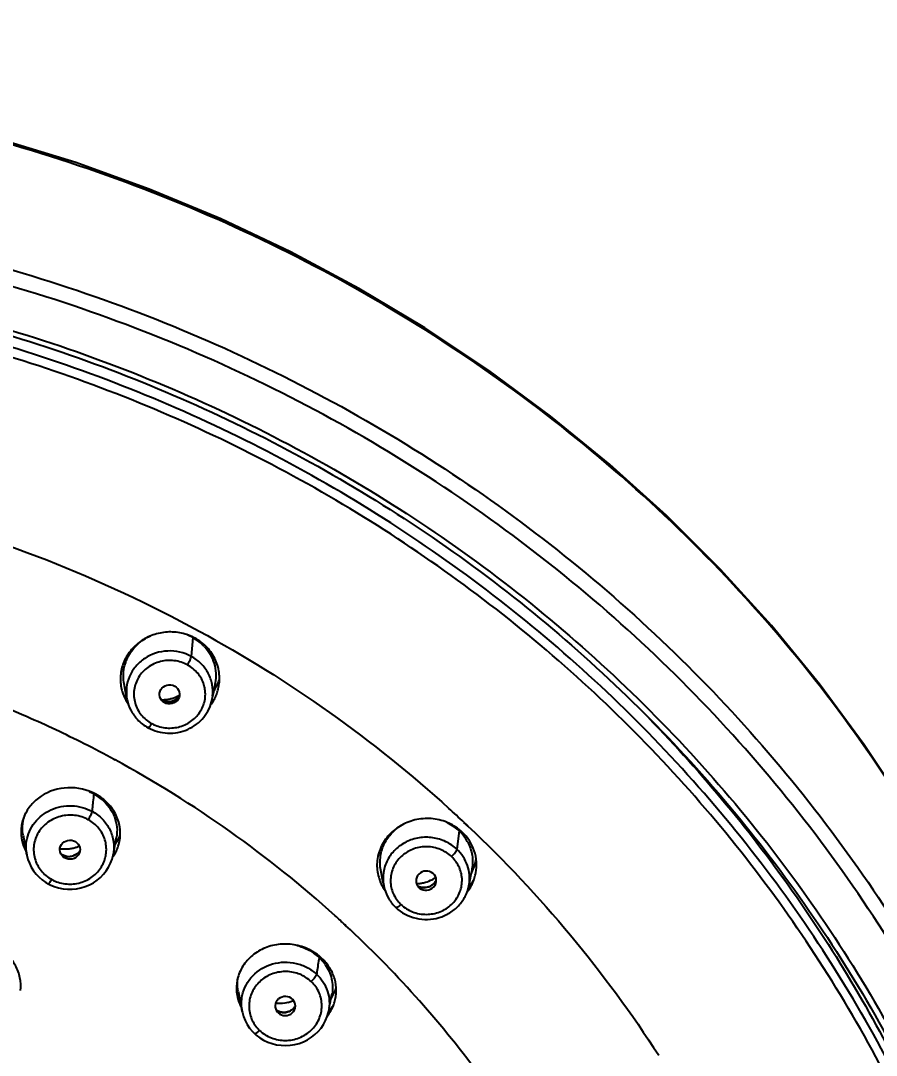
# Model space of a CAD drawing. Header units: millimetres. Extents: x 19741 to 22117, y -10160 to -6800.
# Drawn here: x 21011.81 to 21045.73, y -8134.62 to -8093.61 of the extents above; entities that cross this region are included whole.
import ezdxf

# ---------------------------------------------------------------- set-up
doc = ezdxf.new("R2010")
doc.units = ezdxf.units.MM
doc.styles.add('ARIAL', font='arial.ttf')
doc.dimstyles.get("Standard").update_dxf_attribs({"dimtxt": 15, "dimasz": 15, "dimexe": 0.18, "dimexo": 0.0625, "dimgap": 4, "dimtad": 0, "dimdec": 1, "dimdsep": 46, "dimtxsty": 'ARIAL', "dimcen": 0, "dimclrd": 5, "dimclre": 5, "dimclrt": 5, "dimadec": 0, "dimazin": 0, "dimtfac": 1, "dimtdec": 1, "dimtofl": 0, "dimtmove": 0, "dimatfit": 3, "dimfxl": 1, "dimtolj": 1, "dimtzin": 0, "dimarcsym": 0})

# ---------------------------------------------------------------- blocks, each defined once
blk = doc.blocks.new('*D105')
at = {"color": 5, "lineweight": -2, "transparency": 16777216}
for p, q in [((20930.718, -8157.92), (20930.718, -8082.015)), ((20945.718, -8082.195), (21040.576, -8082.195)), ((21055.576, -8157.917), (21055.576, -8082.015)), ((21055.576, -8082.195), (21070.576, -8082.195))]:
    blk.add_line(p, q, dxfattribs=at)
at = {"color": 5, "transparency": 16777216}
for points in [[(20945.718, -8079.695), (20945.718, -8084.695), (20930.718, -8082.195)], [(21040.576, -8079.695), (21040.576, -8084.695), (21055.576, -8082.195)]]:
    blk.add_solid(points, dxfattribs=at)
at = {"layer": 'Defpoints', "color": 0, "transparency": 16777216}
for p in [(21055.576, -8082.195), (20930.718, -8157.982), (21055.576, -8157.979)]:
    blk.add_point(p, dxfattribs=at)
at = {"color": 5, "transparency": 16777216, "insert": (21099.363, -8082.195), "char_height": 15, "attachment_point": 5, "style": 'ARIAL'}
blk.add_mtext('\\A1;%%C125', dxfattribs=at)

msp = doc.modelspace()

# ---------------------------------------------------------------- linework, layer by layer
at = {"linetype": 'Continuous'}
for p, q in [((21018.638, -8118.064), (21018.575, -8118.808)), ((21016.027, -8120.504), (21015.913, -8119.895)), ((21019.52, -8119.86), (21019.453, -8120.228)), ((21019.453, -8120.228), (21019.422, -8120.399)), ((21016.027, -8120.504), (21016.03, -8120.515)), ((21019.403, -8120.512), (21019.408, -8120.489)), ((21015.545, -8122.919), (21015.515, -8122.903)), ((21015.552, -8122.907), (21015.522, -8122.891)), ((21029.374, -8125.388), (21029.534, -8125.536)), ((21029.383, -8125.379), (21029.498, -8125.487)), ((21029.498, -8125.487), (21029.542, -8125.529)), ((21011.906, -8125.889), (21011.945, -8126.098)), ((21015.588, -8126.072), (21015.607, -8125.974)), ((21029.196, -8125.725), (21029.108, -8126.449)), ((21011.945, -8126.098), (21012.026, -8126.525)), ((21015.504, -8126.534), (21015.556, -8126.246)), ((21015.556, -8126.248), (21015.628, -8126.136)), ((21012.026, -8126.525), (21012.052, -8126.665)), ((21015.477, -8126.677), (21015.482, -8126.655)), ((21015.504, -8126.534), (21015.482, -8126.655)), ((21026.187, -8127.795), (21026.086, -8127.274)), ((21029.666, -8127.433), (21029.752, -8127.234)), ((21029.702, -8127.237), (21029.682, -8127.344)), ((21029.65, -8127.52), (21029.585, -8127.869)), ((21029.682, -8127.344), (21029.65, -8127.52)), ((21026.203, -8127.882), (21026.206, -8127.899)), ((21027.603, -8127.963), (21027.629, -8127.985)), ((21029.58, -8127.896), (21029.585, -8127.869)), ((21024.698, -8129.487), (21024.662, -8129.454)), ((21024.708, -8129.478), (21024.672, -8129.444)), ((21020.434, -8132.073), (21020.456, -8132.186)), ((21020.456, -8132.186), (21020.565, -8132.731)), ((21024.111, -8132.408), (21024.233, -8132.167)), ((21024.062, -8132.659), (21024.096, -8132.484)), ((21024.096, -8132.484), (21024.112, -8132.402)), ((21024.112, -8132.402), (21024.128, -8132.322)), ((21024.128, -8132.322), (21024.148, -8132.231)), ((21020.565, -8132.731), (21020.595, -8132.881)), ((21020.595, -8132.881), (21020.595, -8132.88)), ((21022.001, -8132.911), (21022.021, -8132.931)), ((21024.042, -8132.759), (21024.018, -8132.879)), ((21024.042, -8132.759), (21024.062, -8132.659))]:
    msp.add_line(p, q, dxfattribs=at)
for points in [[(21046.904, -8124.799), (21045.255, -8122.312), (21043.477, -8119.905), (21041.574, -8117.585), (21039.553, -8115.357), (21037.417, -8113.227), (21035.172, -8111.2), (21032.823, -8109.282), (21030.377, -8107.476), (21027.839, -8105.788), (21025.216, -8104.221), (21022.515, -8102.779), (21019.741, -8101.466), (21016.901, -8100.285), (21014.003, -8099.239), (21011.053, -8098.329), (21008.058, -8097.559), (21005.026, -8096.93), (21001.965, -8096.445), (20998.881, -8096.103), (20995.783, -8095.907), (20993.147, -8095.854)], [(21015.556, -8126.246), (21015.572, -8126.158), (21015.588, -8126.072)], [(21012.052, -8126.665), (21012.057, -8126.689), (21012.099, -8126.85), (21012.156, -8127.006), (21012.23, -8127.156)], [(21012.899, -8127.814), (21012.984, -8127.858), (21013.146, -8127.926), (21013.316, -8127.977), (21013.49, -8128.012), (21013.668, -8128.03), (21013.847, -8128.03), (21014.025, -8128.013), (21014.2, -8127.978), (21014.371, -8127.926), (21014.536, -8127.858), (21014.693, -8127.774), (21014.839, -8127.675), (21014.974, -8127.563), (21015.097, -8127.438), (21015.205, -8127.302), (21015.297, -8127.157), (21015.374, -8127.003), (21015.435, -8126.843), (21015.477, -8126.677)], [(21012.23, -8127.156), (21012.319, -8127.298), (21012.423, -8127.431), (21012.54, -8127.553), (21012.668, -8127.664), (21012.807, -8127.761), (21012.899, -8127.814)], [(21020.595, -8132.88), (21020.602, -8132.913), (21020.647, -8133.078)], [(21021.078, -8133.748), (21021.151, -8133.813), (21021.292, -8133.92), (21021.444, -8134.013), (21021.607, -8134.09), (21021.777, -8134.15), (21021.953, -8134.194), (21022.133, -8134.219), (21022.315, -8134.227), (21022.497, -8134.216), (21022.678, -8134.187), (21022.854, -8134.141), (21023.024, -8134.077), (21023.186, -8133.997), (21023.338, -8133.902), (21023.479, -8133.792), (21023.607, -8133.669), (21023.721, -8133.534), (21023.819, -8133.388), (21023.902, -8133.233), (21023.966, -8133.071), (21024.013, -8132.903), (21024.018, -8132.879)], [(21020.647, -8133.078), (21020.711, -8133.238), (21020.791, -8133.39), (21020.887, -8133.534), (21020.997, -8133.667), (21021.078, -8133.748)]]:
    msp.add_lwpolyline(points, dxfattribs=at)
for centre, radius, start, end in [((21017.745, -8119.7), 1.864, 61.3831, 69.2257), ((21017.764, -8119.665), 1.823, 51.4414, 61.3864), ((21017.789, -8119.633), 1.783, 45.3561, 51.415), ((21017.803, -8119.618), 1.762, 43.3112, 45.3483), ((21017.779, -8119.097), 2.009, 329.6011, 342.6053), ((21017.499, -8119.697), 1.734, 193.4654, 199.685), ((21017.525, -8119.686), 1.762, 199.7316, 212.0351), ((21017.747, -8119.078), 2.046, 326.7303, 329.6025), ((21017.903, -8119.663), 1.794, 333.2026, 339.5891), ((21017.931, -8119.674), 1.765, 339.5904, 346.0496), ((21017.458, -8119.016), 2.138, 227.4741, 229.0779), ((21017.557, -8119.666), 1.8, 212.0235, 214.3898), ((21017.394, -8119.006), 1.52, 269.4981, 274.6132), ((21017.65, -8120.07), 0.538, 241.4303, 256.6082), ((21017.394, -8119.012), 1.514, 274.6222, 280.2133), ((21017.651, -8120.06), 0.548, 256.6726, 271.6611), ((21017.395, -8119.018), 1.508, 280.2098, 285.8373), ((21017.651, -8120.059), 0.549, 271.6665, 275.4187), ((21017.649, -8120.05), 0.557, 280.0401, 286.3519), ((21017.403, -8119.045), 1.48, 285.8335, 291.5639), ((21017.413, -8119.071), 1.452, 291.5745, 298.7453), ((21017.874, -8119.646), 1.828, 323.5308, 326.7295), ((21017.805, -8119.301), 2.075, 318.9971, 321.1251), ((21017.888, -8119.656), 1.811, 326.7336, 333.2017), ((21017.891, -8120.213), 1.542, 349.69, 353.6494), ((21017.811, -8119.306), 2.068, 321.1253, 323.006), ((21017.75, -8120.071), 1.581, 241.9851, 247.4783), ((20993.656, -8163.25), 45.902, 61.5512, 63.2347), ((21013.753, -8126.032), 2.015, 61.6064, 66.9074), ((21033.018, -8126.387), 18.43, 173.3684, 174.3222), ((21013.78, -8125.965), 1.945, 55.9297, 61.37), ((21013.809, -8125.922), 1.892, 50.3931, 55.935), ((20994.934, -8162.172), 50.403, 46.8847, 47.8053), ((21027.937, -8127.069), 1.842, 54.6922, 64.5705), ((21027.965, -8127.028), 1.793, 46.6217, 54.6699), ((21014.06, -8125.128), 1.864, 327.2509, 331.2705), ((21014.087, -8125.143), 1.833, 331.2741, 335.8912), ((21028.001, -8126.99), 1.741, 32.2759, 46.6256), ((21028.038, -8126.964), 1.695, 28.0257, 32.2046), ((21013.517, -8125.751), 1.693, 193.348, 206.1013), ((21013.486, -8124.872), 2.165, 224.9843, 227.1288), ((21013.539, -8124.729), 1.71, 264.2543, 271.6579), ((21013.539, -8124.761), 1.678, 271.6716, 276.8797), ((21013.543, -8124.788), 1.65, 276.8761, 282.1916), ((21013.554, -8124.839), 1.598, 282.1866, 287.6908), ((21013.569, -8124.887), 1.548, 287.705, 291.497), ((21014.097, -8125.803), 1.667, 333.2087, 339.8164), ((21014.129, -8125.815), 1.633, 339.8209, 346.5093), ((21013.55, -8125.735), 1.729, 206.0868, 208.5345), ((21013.714, -8126.207), 0.525, 233.1565, 241.3516), ((21013.722, -8126.186), 0.548, 256.118, 270.6757), ((21013.721, -8126.178), 0.554, 257.3167, 272.9311), ((21013.722, -8126.179), 0.555, 270.719, 285.1286), ((21013.72, -8126.168), 0.564, 272.9656, 288.3115), ((21014.054, -8125.779), 1.717, 324.7777, 327.2636), ((21014.081, -8125.377), 1.912, 316.9662, 319.1134), ((21014.072, -8125.79), 1.696, 327.2612, 333.2073), ((21014.101, -8125.394), 1.885, 319.1122, 321.9556), ((21027.928, -8126.447), 1.986, 336.6462, 348.1165), ((21013.746, -8126.36), 1.468, 241.3869, 247.0454), ((21027.667, -8127.077), 1.73, 196.204, 202.4304), ((21027.452, -8126.325), 1.487, 282.8422, 294.3653), ((21027.472, -8126.373), 1.436, 294.4101, 303.6824), ((21027.988, -8126.684), 2.037, 326.3288, 330.1061), ((21028.107, -8127.057), 1.78, 336.6484, 343.0282), ((21028.001, -8126.692), 2.022, 330.1086, 331.9465), ((21028.134, -8127.065), 1.752, 343.029, 349.4954), ((21027.684, -8127.07), 1.749, 202.4332, 208.8324), ((21027.726, -8127.046), 1.798, 208.8537, 215.0089), ((21027.605, -8126.304), 2.198, 230.3131, 231.4766), ((21027.754, -8127.591), 1.578, 191.2364, 195.9443), ((21027.444, -8126.288), 1.526, 272.3374, 277.1707), ((21027.798, -8127.437), 0.535, 243.8581, 257.4422), ((21027.446, -8126.301), 1.512, 277.1794, 282.8654), ((21027.8, -8127.432), 0.54, 257.4316, 261.2169), ((21028.046, -8127.02), 1.852, 322.0385, 323.9039), ((21028.071, -8127.037), 1.822, 323.8917, 330.4951), ((21027.973, -8126.674), 2.056, 320.5204, 326.3255), ((21028.079, -8127.598), 1.531, 349.7965, 350.4975), ((21028.094, -8127.051), 1.795, 330.5139, 331.3701), ((21028.095, -8127.052), 1.793, 331.3699, 336.6495), ((21027.923, -8127.568), 1.488, 220.2694, 225.9909), ((20994.812, -8161.615), 43.892, 47.1332, 47.8322), ((21022.326, -8132.144), 1.926, 46.8389, 55.0692), ((21037.437, -8133.064), 13.988, 170.4314, 171.6553), ((21022.406, -8132.05), 1.803, 35.1514, 46.6469), ((21022.715, -8131.933), 1.463, 348.2727, 350.4138), ((21022.605, -8131.341), 1.826, 333.1021, 335.2968), ((21022.612, -8131.345), 1.818, 335.299, 340.2502), ((21022.061, -8131.942), 1.693, 189.9194, 202.6184), ((21022.109, -8131.923), 1.745, 202.5886, 207.7536), ((21022.068, -8130.936), 2.297, 227.3274, 228.5794), ((21022.019, -8131.015), 1.551, 284.3846, 290.2266), ((21022.035, -8131.06), 1.502, 290.2454, 293.2689), ((21022.673, -8131.643), 1.829, 323.5665, 327.5021), ((21022.677, -8132.034), 1.648, 336.6459, 343.2821), ((21022.239, -8132.385), 0.531, 236.0107, 241.6402), ((21022.257, -8132.381), 0.532, 314.5411, 327.3432), ((21022.621, -8132.003), 1.712, 322.1724, 330.0152), ((21022.64, -8131.619), 1.869, 317.2305, 323.555), ((21022.655, -8132.024), 1.672, 330.0451, 333.121), ((21022.662, -8132.028), 1.664, 333.121, 336.6488), ((21022.23, -8132.628), 1.376, 219.8369, 226.6002)]:
    msp.add_arc(centre, radius, start, end, dxfattribs=at)
for centre, major_axis, ratio in [((21017.713, -8120.311), (0.4, 0.024), 0.948578), ((21013.764, -8126.467), (0.4, 0.011), 0.947067)]:
    msp.add_ellipse(centre, major_axis=major_axis, ratio=ratio, dxfattribs=at)
for centre, major_axis, ratio, start_param, end_param in [((21027.888, -8127.694), (0.401, 0.026), 0.945083, -2.333657, 3.863016), ((21022.304, -8132.663), (0.401, 0.012), 0.945419, -2.386846, 3.823844)]:
    msp.add_ellipse(centre, major_axis=major_axis, ratio=ratio, start_param=start_param, end_param=end_param, dxfattribs=at)
for points, knots in [([(21055.576, -8157.979), (21055.79, -8154.001), (21055.357, -8145.958), (21052.152, -8134.293), (21047.469, -8125.297), (21042.651, -8118.763), (21037.129, -8112.689), (21029.046, -8106.149), (21019.787, -8101.311), (21011.882, -8098.55), (21003.699, -8096.552), (20997.36, -8095.945), (20993.147, -8095.945)], [0, 0, 0, 0, 0.121522, 0.243492, 0.366411, 0.428424, 0.490784, 0.616404, 0.743348, 0.807307, 0.871469, 1, 1, 1, 1]), ([(20930.931, -8157.677), (20931.071, -8153.915), (20931.862, -8148.262), (20934.028, -8141.016), (20936.927, -8133.974), (20941.883, -8125.713), (20948.381, -8118.54), (20954.362, -8113.588), (20960.847, -8109.178), (20969.744, -8104.81), (20981.241, -8101.602), (20993.172, -8100.522), (21005.102, -8101.611), (21016.595, -8104.828), (21025.488, -8109.202), (21031.971, -8113.617), (21037.947, -8118.574), (21044.439, -8125.751), (21049.388, -8134.016), (21052.282, -8141.06), (21054.442, -8148.308), (21055.228, -8153.961), (21055.364, -8157.724)], [0, 0, 0, 0, 0.060743, 0.091251, 0.121862, 0.183409, 0.24559, 0.276968, 0.308508, 0.371957, 0.43586, 0.500007, 0.564153, 0.628055, 0.691501, 0.72304, 0.754416, 0.816594, 0.87814, 0.90875, 0.939257, 1, 1, 1, 1]), ([(21024.322, -8210.31), (21027.778, -8208.399), (21034.312, -8203.932), (21042.582, -8195.521), (21048.972, -8185.738), (21053.225, -8174.957), (21055.176, -8163.594), (21054.746, -8152.088), (21051.952, -8140.885), (21046.906, -8130.418), (21039.806, -8121.087), (21030.93, -8113.248), (21020.619, -8107.196), (21009.267, -8103.154), (20997.305, -8101.275), (20985.186, -8101.628), (20973.371, -8104.197), (20965.953, -8107.343), (20962.447, -8109.243)], [0, 0, 0, 0, 0.063059, 0.125441, 0.187164, 0.248341, 0.309174, 0.36992, 0.430848, 0.492201, 0.554154, 0.616784, 0.680067, 0.743881, 0.808029, 0.872266, 0.936332, 1, 1, 1, 1]), ([(20993.147, -8103.184), (20996.808, -8103.184), (21004.133, -8103.819), (21014.75, -8106.648), (21024.651, -8111.261), (21033.501, -8117.505), (21041.004, -8125.176), (21046.905, -8134.019), (21051.001, -8143.735), (21052.438, -8150.599), (21052.817, -8154.049)], [0, 0, 0, 0, 0.128167, 0.25588, 0.382762, 0.508523, 0.633022, 0.756282, 0.878495, 1, 1, 1, 1]), ([(20993.147, -8103.386), (20996.766, -8103.386), (21004.006, -8104.01), (21014.503, -8106.787), (21024.303, -8111.315), (21033.077, -8117.449), (21040.535, -8124.988), (21046.428, -8133.685), (21050.557, -8143.251), (21052.044, -8150.019), (21052.455, -8153.424)], [0, 0, 0, 0, 0.128174, 0.255895, 0.382789, 0.508562, 0.633068, 0.756328, 0.878522, 1, 1, 1, 1]), ([(21052.045, -8153.478), (21051.635, -8150.098), (21050.523, -8145.061), (21048.111, -8138.657), (21045.083, -8132.464), (21040.19, -8125.249), (21032.783, -8117.769), (21024.071, -8111.682), (21014.344, -8107.189), (21003.924, -8104.434), (20996.738, -8103.816), (20993.147, -8103.816)], [0, 0, 0, 0, 0.12149, 0.182552, 0.24384, 0.367103, 0.491598, 0.617346, 0.744202, 0.871878, 1, 1, 1, 1]), ([(21051.735, -8153.516), (21051.331, -8150.238), (21049.899, -8143.726), (21045.971, -8134.502), (21040.383, -8126.081), (21033.315, -8118.731), (21024.991, -8112.678), (21015.674, -8108.111), (21005.657, -8105.169), (20998.717, -8104.352), (20995.238, -8104.235)], [0, 0, 0, 0, 0.121577, 0.243853, 0.367143, 0.491628, 0.617339, 0.744155, 0.871821, 1, 1, 1, 1]), ([(21006.465, -8112.94), (21008.629, -8113.488), (21012.884, -8114.851), (21016.934, -8116.737), (21018.884, -8117.801)], [0, 0, 0, 0, 0.501236, 1, 1, 1, 1]), ([(21018.724, -8118.084), (21018.558, -8117.993), (21018.195, -8117.859), (21017.619, -8117.816), (21017.055, -8117.93), (21016.549, -8118.191), (21016.142, -8118.573), (21015.865, -8119.046), (21015.743, -8119.572), (21015.772, -8119.93), (21015.813, -8120.101)], [0, 0, 0, 0, 0.128578, 0.258066, 0.38712, 0.51446, 0.639136, 0.760968, 0.880718, 1, 1, 1, 1]), ([(21018.884, -8117.801), (21020.67, -8118.775), (21024.119, -8120.927), (21027.29, -8123.473), (21028.787, -8124.83)], [0, 0, 0, 0, 0.501589, 1, 1, 1, 1]), ([(21015.914, -8119.895), (21015.878, -8119.707), (21015.871, -8119.316), (21016.064, -8118.76), (21016.435, -8118.294), (21016.772, -8118.078), (21016.953, -8117.997)], [0, 0, 0, 0, 0.246267, 0.493606, 0.744452, 1, 1, 1, 1]), ([(21019.643, -8120.099), (21019.69, -8119.911), (21019.721, -8119.514), (21019.566, -8118.935), (21019.227, -8118.43), (21018.902, -8118.181), (21018.724, -8118.084)], [0, 0, 0, 0, 0.245129, 0.492366, 0.743751, 1, 1, 1, 1]), ([(21018.575, -8118.808), (21018.294, -8118.655), (21017.636, -8118.503), (21016.838, -8118.761), (21016.359, -8119.186), (21016.108, -8119.588), (21015.986, -8120.041), (21015.999, -8120.353), (21016.027, -8120.504)], [0, 0, 0, 0, 0.253991, 0.50732, 0.632742, 0.756238, 0.878328, 1, 1, 1, 1]), ([(21019.086, -8118.409), (21019.265, -8118.599), (21019.54, -8119.066), (21019.568, -8119.606), (21019.522, -8119.86)], [0, 0, 0, 0, 0.503403, 1, 1, 1, 1]), ([(21014.327, -8122.266), (21013.583, -8121.891), (21010.558, -8120.467), (21007.379, -8119.373), (21004.949, -8118.748)], [0, 0, 0, 0, 0.249376, 1, 1, 1, 1]), ([(21018.426, -8119.144), (21018.264, -8119.058), (21017.994, -8118.97), (21017.624, -8118.96), (21017.259, -8119.017), (21016.836, -8119.212), (21016.46, -8119.614), (21016.275, -8120.125), (21016.313, -8120.665), (21016.565, -8121.149), (21016.85, -8121.379), (21017.007, -8121.467)], [0, 0, 0, 0, 0.127721, 0.192235, 0.25666, 0.38371, 0.5082, 0.630343, 0.751768, 0.874578, 1, 1, 1, 1]), ([(21018.425, -8119.144), (21018.464, -8119.082), (21018.513, -8118.99), (21018.559, -8118.876), (21018.573, -8118.828), (21018.575, -8118.808)], [0, 0, 0, 0, 0.594385, 0.837684, 1, 1, 1, 1]), ([(21019.423, -8120.384), (21019.44, -8120.229), (21019.427, -8119.912), (21019.266, -8119.464), (21018.977, -8119.078), (21018.716, -8118.885), (21018.575, -8118.808)], [0, 0, 0, 0, 0.24624, 0.493934, 0.744991, 1, 1, 1, 1]), ([(21017.144, -8121.532), (21017.308, -8121.6), (21017.576, -8121.659), (21017.933, -8121.638), (21018.279, -8121.555), (21018.671, -8121.339), (21019.008, -8120.931), (21019.162, -8120.43), (21019.107, -8119.912), (21018.854, -8119.45), (21018.577, -8119.229), (21018.426, -8119.144)], [0, 0, 0, 0, 0.128175, 0.192703, 0.257026, 0.383731, 0.507878, 0.629906, 0.751448, 0.874451, 1, 1, 1, 1]), ([(21016.03, -8120.515), (21016.059, -8120.663), (21016.161, -8120.952), (21016.339, -8121.2), (21016.443, -8121.31)], [0, 0, 0, 0, 0.497956, 1, 1, 1, 1]), ([(21016.863, -8121.633), (21017.099, -8121.761), (21017.638, -8121.909), (21018.454, -8121.757), (21019.115, -8121.266), (21019.353, -8120.768), (21019.403, -8120.512)], [0, 0, 0, 0, 0.25243, 0.50519, 0.754678, 1, 1, 1, 1]), ([(21017.746, -8120.599), (21017.716, -8120.604), (21017.595, -8120.616), (21017.47, -8120.585), (21017.391, -8120.542)], [0, 0, 0, 0, 0.254479, 1, 1, 1, 1]), ([(21018.11, -8120.361), (21018.075, -8120.414), (21017.985, -8120.509), (21017.868, -8120.567), (21017.806, -8120.585)], [0, 0, 0, 0, 0.496166, 1, 1, 1, 1]), ([(21017.85, -8120.571), (21017.877, -8120.561), (21017.979, -8120.513), (21018.065, -8120.431), (21018.11, -8120.361)], [0, 0, 0, 0, 0.253088, 1, 1, 1, 1]), ([(21017.007, -8121.467), (21016.992, -8121.492), (21016.964, -8121.535), (21016.922, -8121.59), (21016.894, -8121.622), (21016.87, -8121.636), (21016.863, -8121.633)], [0, 0, 0, 0, 0.384862, 0.696313, 0.903276, 1, 1, 1, 1]), ([(21036.72, -8121.254), (21038.853, -8123.446), (21042.759, -8128.163), (21047.363, -8136.065), (21050.573, -8144.564), (21051.728, -8150.497), (21052.05, -8153.478)], [0, 0, 0, 0, 0.252746, 0.503376, 0.752272, 1, 1, 1, 1]), ([(21024.277, -8129.083), (21022.959, -8127.888), (21020.165, -8125.651), (21017.126, -8123.762), (21015.552, -8122.907)], [0, 0, 0, 0, 0.498402, 1, 1, 1, 1]), ([(21014.792, -8124.268), (21014.459, -8124.087), (21013.688, -8123.909), (21012.758, -8124.196), (21012.21, -8124.676), (21011.931, -8125.124), (21011.804, -8125.629), (21011.83, -8125.976), (21011.87, -8126.142)], [0, 0, 0, 0, 0.263679, 0.520342, 0.643674, 0.763375, 0.881308, 1, 1, 1, 1]), ([(21015.717, -8126.196), (21015.76, -8126.018), (21015.785, -8125.641), (21015.627, -8125.09), (21015.288, -8124.606), (21014.968, -8124.364), (21014.792, -8124.268)], [0, 0, 0, 0, 0.239515, 0.484011, 0.737344, 1, 1, 1, 1]), ([(21012.045, -8126.125), (21012.088, -8125.862), (21012.318, -8125.343), (21012.993, -8124.827), (21013.834, -8124.66), (21014.396, -8124.811), (21014.64, -8124.944)], [0, 0, 0, 0, 0.242964, 0.492066, 0.746232, 1, 1, 1, 1]), ([(21014.679, -8124.564), (21014.669, -8124.658), (21014.657, -8124.785), (21014.644, -8124.912), (21014.64, -8124.944)], [0, 0, 0, 0, 0.747279, 1, 1, 1, 1]), ([(21015.016, -8124.464), (21015.24, -8124.65), (21015.511, -8125.013), (21015.643, -8125.565), (21015.632, -8125.842), (21015.607, -8125.973)], [0, 0, 0, 0, 0.516408, 0.761593, 1, 1, 1, 1]), ([(21011.906, -8125.889), (21011.878, -8125.741), (21011.868, -8125.436), (21011.954, -8125.144), (21012.016, -8125.009)], [0, 0, 0, 0, 0.504024, 1, 1, 1, 1]), ([(21014.491, -8125.278), (21014.327, -8125.188), (21014.051, -8125.101), (21013.675, -8125.092), (21013.303, -8125.151), (21012.873, -8125.351), (21012.489, -8125.76), (21012.3, -8126.281), (21012.338, -8126.831), (21012.594, -8127.323), (21012.882, -8127.561), (21013.043, -8127.649)], [0, 0, 0, 0, 0.127508, 0.191968, 0.256392, 0.383585, 0.508225, 0.630483, 0.752004, 0.874729, 1, 1, 1, 1]), ([(21014.64, -8124.944), (21014.638, -8124.964), (21014.623, -8125.012), (21014.577, -8125.126), (21014.528, -8125.216), (21014.491, -8125.278)], [0, 0, 0, 0, 0.16291, 0.411881, 1, 1, 1, 1]), ([(21014.64, -8124.944), (21014.791, -8125.026), (21015.069, -8125.236), (21015.369, -8125.658), (21015.52, -8126.147), (21015.513, -8126.488), (21015.482, -8126.652)], [0, 0, 0, 0, 0.254995, 0.505702, 0.75345, 1, 1, 1, 1]), ([(21029.318, -8125.77), (21029.164, -8125.625), (21028.801, -8125.382), (21028.171, -8125.211), (21027.517, -8125.239), (21026.908, -8125.46), (21026.405, -8125.849), (21026.058, -8126.366), (21025.906, -8126.961), (21025.95, -8127.368), (21026.005, -8127.56)], [0, 0, 0, 0, 0.127188, 0.256189, 0.385604, 0.513611, 0.638754, 0.760625, 0.880287, 1, 1, 1, 1]), ([(21013.173, -8127.712), (21013.34, -8127.782), (21013.704, -8127.863), (21014.251, -8127.782), (21014.732, -8127.518), (21015.078, -8127.103), (21015.237, -8126.593), (21015.184, -8126.063), (21014.927, -8125.591), (21014.647, -8125.363), (21014.491, -8125.278)], [0, 0, 0, 0, 0.128198, 0.25653, 0.383352, 0.507596, 0.629695, 0.751321, 0.874369, 1, 1, 1, 1]), ([(21026.087, -8127.274), (21026.056, -8127.108), (21026.045, -8126.764), (21026.186, -8126.267), (21026.471, -8125.83), (21026.74, -8125.604), (21026.887, -8125.512)], [0, 0, 0, 0, 0.246741, 0.494765, 0.745504, 1, 1, 1, 1]), ([(21029.542, -8125.529), (21030.982, -8126.889), (21033.695, -8129.772), (21036.041, -8132.961), (21037.107, -8134.615)], [0, 0, 0, 0, 0.501644, 1, 1, 1, 1]), ([(21029.108, -8126.449), (21028.979, -8126.328), (21028.679, -8126.123), (21028.157, -8125.967), (21027.61, -8125.97), (21027.09, -8126.133), (21026.649, -8126.441), (21026.329, -8126.866), (21026.165, -8127.365), (21026.171, -8127.714), (21026.203, -8127.882)], [0, 0, 0, 0, 0.125644, 0.253011, 0.381018, 0.508341, 0.633912, 0.757313, 0.878969, 1, 1, 1, 1]), ([(21029.857, -8127.384), (21029.909, -8127.099), (21029.868, -8126.486), (21029.533, -8125.973), (21029.318, -8125.77)], [0, 0, 0, 0, 0.495195, 1, 1, 1, 1]), ([(21028.896, -8126.741), (21028.768, -8126.622), (21028.464, -8126.426), (21027.933, -8126.318), (21027.397, -8126.4), (21026.929, -8126.664), (21026.595, -8127.076), (21026.446, -8127.577), (21026.505, -8128.096), (21026.678, -8128.399), (21026.789, -8128.529)], [0, 0, 0, 0, 0.126319, 0.254473, 0.382736, 0.509362, 0.633421, 0.755384, 0.876936, 1, 1, 1, 1]), ([(21028.896, -8126.741), (21028.949, -8126.691), (21029.019, -8126.615), (21029.085, -8126.514), (21029.106, -8126.468), (21029.108, -8126.449)], [0, 0, 0, 0, 0.601293, 0.841405, 1, 1, 1, 1]), ([(21029.589, -8127.851), (21029.63, -8127.602), (21029.587, -8127.07), (21029.294, -8126.626), (21029.108, -8126.449)], [0, 0, 0, 0, 0.496077, 1, 1, 1, 1]), ([(21029.535, -8126.168), (21029.621, -8126.329), (21029.74, -8126.684), (21029.735, -8127.057), (21029.703, -8127.237)], [0, 0, 0, 0, 0.501263, 1, 1, 1, 1]), ([(21013.866, -8126.715), (21013.925, -8126.699), (21014.037, -8126.648), (21014.126, -8126.562), (21014.161, -8126.514)], [0, 0, 0, 0, 0.501936, 1, 1, 1, 1]), ([(21026.89, -8128.638), (21027.023, -8128.761), (21027.34, -8128.963), (21027.893, -8129.063), (21028.445, -8128.961), (21028.916, -8128.666), (21029.235, -8128.22), (21029.347, -8127.689), (21029.237, -8127.158), (21029.024, -8126.864), (21028.896, -8126.741)], [0, 0, 0, 0, 0.126378, 0.254606, 0.382805, 0.509151, 0.632822, 0.754558, 0.876311, 1, 1, 1, 1]), ([(21012.899, -8127.814), (21012.906, -8127.817), (21012.93, -8127.803), (21012.959, -8127.77), (21013.001, -8127.715), (21013.029, -8127.672), (21013.043, -8127.649)], [0, 0, 0, 0, 0.097703, 0.310755, 0.631465, 1, 1, 1, 1]), ([(21027.867, -8127.968), (21027.954, -8127.958), (21028.124, -8127.894), (21028.246, -8127.759), (21028.286, -8127.683)], [0, 0, 0, 0, 0.502278, 1, 1, 1, 1]), ([(21028.279, -8127.694), (21028.244, -8127.756), (21028.179, -8127.83), (21028.099, -8127.883), (21028.078, -8127.895)], [0, 0, 0, 0, 0.746164, 1, 1, 1, 1]), ([(21026.237, -8128.025), (21026.276, -8128.163), (21026.394, -8128.431), (21026.579, -8128.658), (21026.684, -8128.758)], [0, 0, 0, 0, 0.498044, 1, 1, 1, 1]), ([(21026.684, -8128.758), (21026.904, -8128.966), (21027.47, -8129.266), (21028.266, -8129.24), (21028.829, -8128.99), (21029.186, -8128.701), (21029.451, -8128.329), (21029.551, -8128.043), (21029.58, -8127.896)], [0, 0, 0, 0, 0.24976, 0.501735, 0.628023, 0.753168, 0.877074, 1, 1, 1, 1]), ([(21027.874, -8127.965), (21027.847, -8127.969), (21027.741, -8127.976), (21027.632, -8127.951), (21027.561, -8127.916)], [0, 0, 0, 0, 0.254599, 1, 1, 1, 1]), ([(21026.89, -8128.638), (21026.85, -8128.676), (21026.792, -8128.723), (21026.722, -8128.762), (21026.691, -8128.764), (21026.684, -8128.758)], [0, 0, 0, 0, 0.676482, 0.886343, 1, 1, 1, 1]), ([(21031.436, -8137.454), (21030.962, -8136.727), (21028.968, -8133.87), (21026.623, -8131.259), (21024.708, -8129.478)], [0, 0, 0, 0, 0.248999, 1, 1, 1, 1]), ([(21011.807, -8132.048), (21011.826, -8131.88), (21011.81, -8131.533), (21011.627, -8131.041), (21011.3, -8130.617), (21011.009, -8130.403), (21010.85, -8130.316)], [0, 0, 0, 0, 0.242517, 0.488528, 0.740908, 1, 1, 1, 1]), ([(21023.758, -8130.773), (21023.608, -8130.632), (21023.259, -8130.393), (21022.656, -8130.205), (21022.028, -8130.193), (21021.436, -8130.356), (21020.931, -8130.676), (21020.559, -8131.125), (21020.361, -8131.665), (21020.361, -8132.049), (21020.393, -8132.234)], [0, 0, 0, 0, 0.130033, 0.261835, 0.392757, 0.52054, 0.644085, 0.763796, 0.881521, 1, 1, 1, 1]), ([(21020.598, -8132.254), (21020.629, -8132.108), (21020.732, -8131.821), (21021.091, -8131.325), (21021.784, -8130.914), (21022.59, -8130.897), (21023.176, -8131.115), (21023.431, -8131.298), (21023.543, -8131.403)], [0, 0, 0, 0, 0.121894, 0.245063, 0.494272, 0.747715, 0.87455, 1, 1, 1, 1]), ([(21024.255, -8132.508), (21024.299, -8132.362), (21024.346, -8132.052), (21024.281, -8131.582), (21024.085, -8131.139), (21023.877, -8130.886), (21023.758, -8130.773)], [0, 0, 0, 0, 0.242343, 0.488146, 0.740427, 1, 1, 1, 1]), ([(21023.332, -8131.692), (21023.202, -8131.57), (21022.892, -8131.373), (21022.353, -8131.265), (21021.808, -8131.348), (21021.331, -8131.614), (21020.99, -8132.031), (21020.836, -8132.54), (21020.89, -8133.066), (21021.062, -8133.377), (21021.173, -8133.509)], [0, 0, 0, 0, 0.126098, 0.254192, 0.382591, 0.509387, 0.63358, 0.755663, 0.877155, 1, 1, 1, 1]), ([(21023.598, -8131.034), (21023.584, -8131.126), (21023.567, -8131.249), (21023.548, -8131.372), (21023.543, -8131.403)], [0, 0, 0, 0, 0.747561, 1, 1, 1, 1]), ([(21023.881, -8131.012), (21024, -8131.183), (21024.175, -8131.562), (21024.191, -8131.981), (21024.158, -8132.177)], [0, 0, 0, 0, 0.511806, 1, 1, 1, 1]), ([(21020.434, -8132.073), (21020.425, -8132.029), (21020.398, -8131.854), (21020.402, -8131.673), (21020.424, -8131.543)], [0, 0, 0, 0, 0.254401, 1, 1, 1, 1]), ([(21021.284, -8133.628), (21021.418, -8133.755), (21021.743, -8133.958), (21022.306, -8134.059), (21022.868, -8133.953), (21023.348, -8133.653), (21023.673, -8133.199), (21023.789, -8132.659), (21023.677, -8132.118), (21023.463, -8131.816), (21023.331, -8131.692)], [0, 0, 0, 0, 0.126319, 0.254477, 0.382712, 0.509075, 0.632753, 0.754531, 0.876282, 1, 1, 1, 1]), ([(21023.543, -8131.403), (21023.54, -8131.422), (21023.518, -8131.467), (21023.453, -8131.567), (21023.384, -8131.643), (21023.331, -8131.692)], [0, 0, 0, 0, 0.159137, 0.404894, 1, 1, 1, 1]), ([(21023.543, -8131.403), (21023.738, -8131.587), (21024.041, -8132.055), (21024.072, -8132.614), (21024.02, -8132.873)], [0, 0, 0, 0, 0.503493, 1, 1, 1, 1]), ([(21022.404, -8132.517), (21022.365, -8132.527), (21022.206, -8132.561), (21022.041, -8132.572), (21021.918, -8132.566)], [0, 0, 0, 0, 0.245961, 1, 1, 1, 1]), ([(21022.271, -8132.914), (21022.241, -8132.915), (21022.127, -8132.912), (21022.013, -8132.872), (21021.942, -8132.825)], [0, 0, 0, 0, 0.255559, 1, 1, 1, 1]), ([(21022.253, -8132.917), (21022.323, -8132.916), (21022.462, -8132.887), (21022.581, -8132.809), (21022.63, -8132.76)], [0, 0, 0, 0, 0.501361, 1, 1, 1, 1]), ([(21022.705, -8132.667), (21022.664, -8132.73), (21022.591, -8132.802), (21022.503, -8132.851), (21022.48, -8132.861)], [0, 0, 0, 0, 0.745134, 1, 1, 1, 1]), ([(21021.078, -8133.748), (21021.085, -8133.754), (21021.117, -8133.752), (21021.187, -8133.713), (21021.244, -8133.666), (21021.284, -8133.628)], [0, 0, 0, 0, 0.114294, 0.329205, 1, 1, 1, 1])]:
    msp.add_open_spline(points, degree=3, knots=knots, dxfattribs=at)
for points in [[(21017.703, -8120.606), (21017.753, -8120.601), (21017.803, -8120.589), (21017.85, -8120.571)], [(21016.443, -8121.31), (21016.565, -8121.438), (21016.708, -8121.548), (21016.863, -8121.633)], [(21012.052, -8126.665), (21012.019, -8126.488), (21012.017, -8126.303), (21012.045, -8126.125)], [(21013.599, -8126.718), (21013.55, -8126.707), (21013.503, -8126.69), (21013.459, -8126.666)], [(21013.462, -8126.668), (21013.502, -8126.69), (21013.546, -8126.707), (21013.59, -8126.718)], [(21014.091, -8126.591), (21014.035, -8126.641), (21013.968, -8126.68), (21013.897, -8126.703)], [(21027.717, -8127.966), (21027.767, -8127.974), (21027.818, -8127.974), (21027.867, -8127.968)], [(21028.078, -8127.895), (21028.016, -8127.931), (21027.945, -8127.956), (21027.874, -8127.965)], [(21022.762, -8130.257), (21022.999, -8130.32), (21023.229, -8130.425), (21023.429, -8130.565)], [(21020.595, -8132.88), (21020.554, -8132.675), (21020.555, -8132.458), (21020.598, -8132.254)], [(21021.987, -8132.853), (21022.067, -8132.896), (21022.162, -8132.919), (21022.253, -8132.917)], [(21022.48, -8132.861), (21022.415, -8132.892), (21022.343, -8132.91), (21022.271, -8132.914)]]:
    msp.add_open_spline(points, degree=3, dxfattribs=at)

# ---------------------------------------------------------------- dimensions: what is measured, and where the dimension line sits
dim = msp.add_linear_dim(base=(21055.576, -8082.195), p1=(20930.718, -8157.982), p2=(21055.576, -8157.979), dimstyle='Standard', override={"dimdec": 0, "dimpost": '%%C<>', "dimtfillclr": 7})
dim.commit()
dim.dimension.update_dxf_attribs({"geometry": '*D105', "text_midpoint": (21099.363, -8082.195), "dimtype": 160})

doc.saveas('drawing.dxf')
